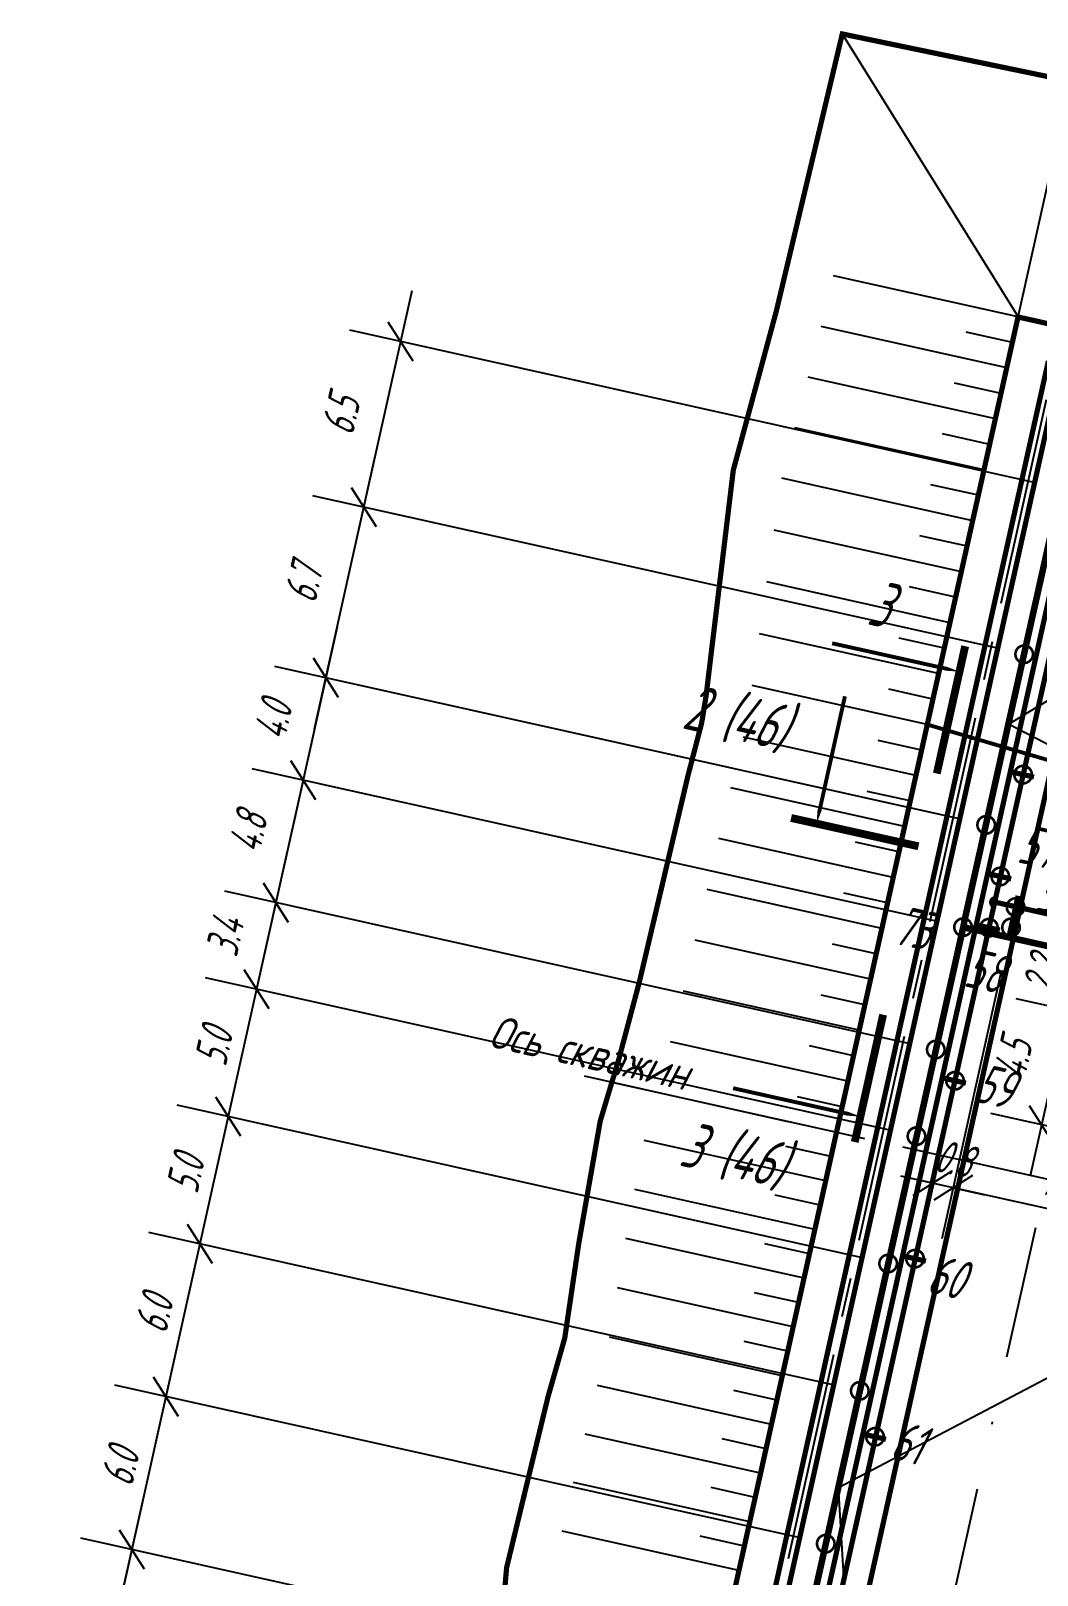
# Model space of a CAD drawing. Extents: x 5370511 to 5386565, y 1010429 to 1053793.
# Drawn here: x 5379937.6 to 5379976.2, y 1039817.2 to 1039876.4 of the extents above; entities that cross this region are included whole.
import ezdxf
from ezdxf import colors
from ezdxf.entities.mleader import LeaderData, LeaderLine
from ezdxf.enums import TextEntityAlignment as Align
from ezdxf.math import Vec2, Vec3

# ---------------------------------------------------------------- set-up
doc = ezdxf.new("R2010")
doc.units = 0
doc.header["$PDMODE"] = 32
doc.header["$PDSIZE"] = 0.3
for name, pattern in [('CONTI', [0]), ('DASHDOTX2', [50.8, 25.4, -12.7, 0, -12.7]), ('осевая2', [12.5, 8, -1.5, 1.5, -1.5])]:
    doc.linetypes.add(name, pattern=pattern)
doc.layers.get('0').update_dxf_attribs({"linetype": 'CONTINUOUS'})
doc.layers.get('DEFPOINTS').update_dxf_attribs({"linetype": 'CONTINUOUS'})
for name, color, linetype in [('3D-MODEL', 7, 'CONTINUOUS'), ('V_КП_куст_RED-CNT-MAJ', 7, 'CONTINUOUS'), ('ГП-Оформление листа', 7, 'CONTINUOUS'), ('ГП_граница насыпи', 242, 'CONTINUOUS'), ('ГП_обвалование', 7, 'CONTINUOUS'), ('ГП_ось обвал', 1, 'осевая2'), ('ГП_Ось_проезда', 1, 'DASHDOTX2'), ('ГП_Ось_скважин', 1, 'CONTINUOUS'), ('ГП_откос', 246, 'CONTINUOUS'), ('ГП_проезд', 114, 'CONTINUOUS'), ('ООНМ трубопроводы', 250, 'CONTI'), ('Разрезы', 7, 'CONTINUOUS'), ('Эстакада ЭС', 20, 'CONTINUOUS')]:
    doc.layers.add(name, color=color, linetype=linetype)
doc.layers.add('ТХ_трубопроводы_дренаж', color=250, linetype='CONTINUOUS', lineweight=35)
doc.styles.add('ГОСТ_НИПИ', font='gost_nipi.shx', dxfattribs={"oblique": 15})
doc.styles.add('ГОСТ_НИПИ_разм', font='gost_nipi.shx', dxfattribs={"width": 0.8, "oblique": 15, "height": 2.5})
doc.dimstyles.new('Лист М500', dxfattribs={"dimtxt": 2.5, "dimasz": 2.5, "dimexe": 2, "dimexo": 1, "dimgap": 1, "dimtad": 1, "dimdec": 1, "dimlfac": 0.5, "dimzin": 0, "dimdsep": 46, "dimtxsty": 'ГОСТ_НИПИ_разм', "dimblk": 'OBLIQUE', "dimcen": 0.09, "dimdle": 2, "dimaunit": 1, "dimadec": 0, "dimazin": 0, "dimtfac": 1, "dimtdec": 1, "dimtofl": 0, "dimtmove": 1, "dimatfit": 3, "dimldrblk": 'NONE', "dimfxl": 1, "dimtolj": 1, "dimtzin": 0, "dimarcsym": 0})

# ---------------------------------------------------------------- blocks, each defined once
blk = doc.blocks.new('куст_откос')
at = {"layer": 'ГП_откос', "color": 253, "lineweight": 15}
for points, const_width, elevation in [([(-68.448, 19.031), (-80.953, 18.848), (-81.11, 8.028), (-81.112, 7.927), (-81.272, 4.392), (-81.345, 2.788), (-81.397, 1.627), (-81.142, -0.943), (-80.793, -4.452), (-80.611, -6.277), (-80.537, -7.017), (-80.478, -8.008), (-80.477, -8.171), (-80.479, -8.227), (-80.481, -8.289), (-80.548, -10.189), (-80.565, -11.611), (-80.589, -13.517), (-80.631, -16.945), (-80.647, -18.286), (-80.735, -20.431), (-80.775, -21.418), (-80.84, -22.279), (-80.953, -23.832), (-80.947, -23.964), (-80.792, -27.378), (-80.735, -28.614), (-80.696, -29.159), (-80.473, -32.242), (-80.486, -32.478), (-80.61, -34.601), (-80.632, -35.771), (-80.666, -37.577), (-80.699, -39.357), (-80.735, -41.32), (-80.555, -42.676)], 0.2, 49.01), ([(-72.019, -42.676), (-72.019, -37.577), (-72.019, -32.478), (-72.019, -27.378), (-72.019, -22.279), (-72.019, -16.945), (-72.019, -11.611), (-72.019, -6.277), (-72.019, -0.943), (-72.019, 4.392), (-72.019, 9.726), (-72.019, 9.726), (-66.902, 9.726), (-61.784, 9.726), (-56.666, 9.726), (-51.549, 9.726), (-46.431, 9.726), (-41.313, 9.726), (-36.196, 9.726), (-31.078, 9.726), (-25.96, 9.726), (-20.843, 9.726)], 0.01, 48.9)]:
    blk.add_lwpolyline(points, dxfattribs=dict(at, const_width=const_width, elevation=elevation))
at = {"layer": 'ГП_откос', "color": 253, "linetype": 'ByBlock', "lineweight": -3}
for points in [[(-80.953, 18.848), (-72.019, 9.726)], [(-72.019, 9.726), (-72.019, 17.128)], [(-72.019, 9.726), (-79.272, 9.726)], [(-72.019, 8.725), (-73.835, 8.725)], [(-72.019, 7.725), (-79.301, 7.725)], [(-72.019, 6.725), (-73.849, 6.725)], [(-72.019, 5.725), (-79.373, 5.725)], [(-72.019, 4.725), (-73.867, 4.725)], [(-72.019, 3.725), (-79.446, 3.725)], [(-72.019, 2.725), (-73.885, 2.725)], [(-72.019, 1.724), (-79.518, 1.724)], [(-72.019, 0.724), (-73.877, 0.724)], [(-72.019, -0.276), (-79.37, -0.276)], [(-72.019, -1.276), (-73.837, -1.276)], [(-72.019, -2.276), (-79.211, -2.276)], [(-72.019, -3.276), (-73.797, -3.276)], [(-72.019, -4.276), (-79.052, -4.276)], [(-72.019, -5.277), (-73.757, -5.277)], [(-72.019, -6.277), (-78.893, -6.277)], [(-72.019, -7.277), (-73.72, -7.277)], [(-72.019, -8.277), (-78.788, -8.277)], [(-72.019, -9.277), (-73.718, -9.277)], [(-72.019, -10.277), (-78.843, -10.277)], [(-72.019, -11.277), (-73.728, -11.277)], [(-72.019, -12.278), (-78.863, -12.278)], [(-72.019, -13.278), (-73.733, -13.278)], [(-72.019, -14.278), (-78.882, -14.278)], [(-72.019, -15.278), (-73.737, -15.278)], [(-72.019, -16.278), (-78.902, -16.278)], [(-72.019, -17.278), (-73.742, -17.278)], [(-72.019, -18.278), (-78.922, -18.278)], [(-72.019, -19.279), (-73.753, -19.279)], [(-72.019, -20.279), (-78.987, -20.279)], [(-72.019, -21.279), (-73.769, -21.279)], [(-80.849, -22.279), (-72.019, -22.279)], [(-72.019, -23.235), (-73.797, -23.235)], [(-72.019, -24.191), (-79.153, -24.191)], [(-72.019, -25.147), (-73.794, -25.147)], [(-72.019, -26.103), (-79.084, -26.103)], [(-72.019, -27.06), (-73.777, -27.06)], [(-72.019, -28.016), (-79.014, -28.016)], [(-72.019, -28.972), (-73.757, -28.972)], [(-72.019, -29.928), (-78.916, -29.928)], [(-72.019, -30.884), (-73.73, -30.884)], [(-72.019, -31.84), (-78.805, -31.84)], [(-72.019, -32.796), (-73.716, -32.796)], [(-72.019, -33.752), (-78.853, -33.752)], [(-72.019, -34.708), (-73.738, -34.708)], [(-72.019, -35.665), (-78.908, -35.665)], [(-72.019, -36.621), (-73.745, -36.621)], [(-72.019, -37.577), (-78.936, -37.577)], [(-72.019, -38.533), (-73.752, -38.533)], [(-72.019, -39.489), (-78.965, -39.489)]]:
    blk.add_lwpolyline(points, dxfattribs=at)
blk = doc.blocks.new('_Oblique')
at = {"color": 0, "linetype": 'ByBlock', "lineweight": -2}
blk.add_line((-0.5, -0.5), (0.5, 0.5), dxfattribs=at)
blk = doc.blocks.new('*D173')
at = {"layer": 'DEFPOINTS', "color": 0, "lineweight": 15, "transparency": 16777216}
for p in [(5379975.039, 1039841.251), (5379982.741, 1039839.538), (5379972.988, 1039832.041)]:
    blk.add_point(p, dxfattribs=at)
at = {"layer": 'Эстакада ЭС', "color": 0, "lineweight": -2, "transparency": 16777216}
for p, q in [((5379974.822, 1039840.275), (5379972.553, 1039830.088)), ((5379982.524, 1039838.562), (5379980.255, 1039828.373)), ((5379982.642, 1039829.891), (5379971.036, 1039832.475))]:
    blk.add_line(p, q, dxfattribs=at)
at = {"layer": 'Эстакада ЭС', "color": 0, "lineweight": -2, "transparency": 16777216, "xscale": 1.25, "yscale": 1.25, "zscale": 1.25}
for p, rotation in [((5379972.988, 1039832.041), 167.4452412575011), ((5379980.689, 1039830.325), 347.4452412575012)]:
    blk.add_blockref('_Oblique', p, dxfattribs=dict(at, rotation=rotation))
at = {"layer": 'Эстакада ЭС', "color": 0, "transparency": 16777216, "insert": (5379977.083, 1039832.281), "char_height": 2.5, "attachment_point": 5, "rotation": 347.44524, "style": 'ГОСТ_НИПИ_разм'}
blk.add_mtext('\\A1;{\\H0.5x;7.9}', dxfattribs=at)
blk = doc.blocks.new('_None')
blk = doc.blocks.new('*D174')
at = {"color": 0, "lineweight": -2, "transparency": 16777216}
for p, q in [((5379974.822, 1039840.275), (5379972.553, 1039830.088)), ((5379973.496, 1039838.011), (5379971.771, 1039830.263)), ((5379972.206, 1039832.215), (5379970.985, 1039832.486)), ((5379972.988, 1039832.041), (5379974.208, 1039831.769))]:
    blk.add_line(p, q, dxfattribs=at)
at = {"layer": 'DEFPOINTS', "color": 0, "lineweight": 15, "transparency": 16777216}
for p in [(5379975.039, 1039841.251), (5379973.714, 1039838.988), (5379972.206, 1039832.215)]:
    blk.add_point(p, dxfattribs=at)
at = {"color": 0, "lineweight": -2, "transparency": 16777216, "xscale": 1.25, "yscale": 1.25, "zscale": 1.25}
for p, rotation in [((5379972.206, 1039832.215), 347.4452412575005), ((5379972.988, 1039832.041), 167.4452412575005)]:
    blk.add_blockref('_Oblique', p, dxfattribs=dict(at, rotation=rotation))
at = {"color": 0, "transparency": 16777216, "insert": (5379973.031, 1039833.152), "char_height": 2.5, "attachment_point": 5, "rotation": 347.44524, "style": 'ГОСТ_НИПИ_разм'}
blk.add_mtext('\\A1;{\\H0.5x;0.8}', dxfattribs=at)
blk = doc.blocks.new('*D190')
at = {"layer": 'DEFPOINTS', "color": 0, "lineweight": 15, "transparency": 16777216}
for p in [(5379948.07, 1039847.659), (5379974.254, 1039845.947, 0), (5379973.366, 1039842.026)]:
    blk.add_point(p, dxfattribs=at)
at = {"layer": 'Эстакада ЭС', "color": 0, "lineweight": -2, "transparency": 16777216}
for p, q in [((5379949.378, 1039853.535), (5379947.635, 1039845.707)), ((5379973.278, 1039846.164), (5379946.991, 1039852.018)), ((5379972.39, 1039842.243), (5379946.118, 1039848.094))]:
    blk.add_line(p, q, dxfattribs=at)
at = {"layer": 'Эстакада ЭС', "color": 0, "lineweight": -2, "transparency": 16777216, "xscale": 1.25, "yscale": 1.25, "zscale": 1.25}
for p, rotation in [((5379948.944, 1039851.583), 77.44524128354307), ((5379948.07, 1039847.659), 257.4452412835431)]:
    blk.add_blockref('_Oblique', p, dxfattribs=dict(at, rotation=rotation))
at = {"layer": 'Эстакада ЭС', "color": 0, "transparency": 16777216, "insert": (5379946.918, 1039849.965), "char_height": 2.5, "attachment_point": 5, "rotation": 77.44524, "style": 'ГОСТ_НИПИ_разм'}
blk.add_mtext('\\A1;{\\H0.5x;4.0}', dxfattribs=at)
blk = doc.blocks.new('*D191')
at = {"layer": 'DEFPOINTS', "color": 0, "lineweight": 15, "transparency": 16777216}
for p in [(5379950.4, 1039858.123), (5379975.711, 1039852.486), (5379974.19, 1039845.961)]:
    blk.add_point(p, dxfattribs=at)
at = {"layer": 'Эстакада ЭС', "color": 0, "lineweight": -2, "transparency": 16777216}
for p, q in [((5379948.509, 1039849.631), (5379950.835, 1039860.075)), ((5379974.735, 1039852.704), (5379948.448, 1039858.558)), ((5379973.214, 1039846.178), (5379946.991, 1039852.018))]:
    blk.add_line(p, q, dxfattribs=at)
at = {"layer": 'Эстакада ЭС', "color": 0, "lineweight": -2, "transparency": 16777216, "xscale": 1.25, "yscale": 1.25, "zscale": 1.25}
for p, rotation in [((5379950.4, 1039858.123), 77.44524128354306), ((5379948.944, 1039851.583), 257.4452412835431)]:
    blk.add_blockref('_Oblique', p, dxfattribs=dict(at, rotation=rotation))
at = {"layer": 'Эстакада ЭС', "color": 0, "transparency": 16777216, "insert": (5379948.086, 1039855.206), "char_height": 2.5, "attachment_point": 5, "rotation": 77.44524, "style": 'ГОСТ_НИПИ_разм'}
blk.add_mtext('\\A1;{\\H0.5x;6.7}', dxfattribs=at)
blk = doc.blocks.new('*D192')
at = {"layer": 'DEFPOINTS', "color": 0, "lineweight": 15, "transparency": 16777216}
for p in [(5379951.813, 1039864.468), (5379977.124, 1039858.831, 0), (5379975.711, 1039852.486)]:
    blk.add_point(p, dxfattribs=at)
at = {"layer": 'Эстакада ЭС', "color": 0, "lineweight": -2, "transparency": 16777216}
for p, q in [((5379949.965, 1039856.171), (5379952.248, 1039866.42)), ((5379976.148, 1039859.048), (5379949.861, 1039864.902)), ((5379974.735, 1039852.704), (5379948.448, 1039858.558))]:
    blk.add_line(p, q, dxfattribs=at)
at = {"layer": 'Эстакада ЭС', "color": 0, "lineweight": -2, "transparency": 16777216, "xscale": 1.25, "yscale": 1.25, "zscale": 1.25}
for p, rotation in [((5379951.813, 1039864.468), 77.44524128354306), ((5379950.4, 1039858.123), 257.4452412835431)]:
    blk.add_blockref('_Oblique', p, dxfattribs=dict(at, rotation=rotation))
at = {"layer": 'Эстакада ЭС', "color": 0, "transparency": 16777216, "insert": (5379949.52, 1039861.649), "char_height": 2.5, "attachment_point": 5, "rotation": 77.44524, "style": 'ГОСТ_НИПИ_разм'}
blk.add_mtext('\\A1;{\\H0.5x;6.5}', dxfattribs=at)
blk = doc.blocks.new('*D193')
at = {"layer": 'DEFPOINTS', "color": 0, "lineweight": 15, "transparency": 16777216}
for p in [(5379947.025, 1039842.97), (5379973.366, 1039842.026), (5379972.322, 1039837.336)]:
    blk.add_point(p, dxfattribs=at)
at = {"layer": 'Эстакада ЭС', "color": 0, "lineweight": -2, "transparency": 16777216}
for p, q in [((5379948.504, 1039849.611), (5379946.591, 1039841.018)), ((5379972.39, 1039842.243), (5379946.118, 1039848.094)), ((5379971.346, 1039837.554), (5379945.073, 1039843.405))]:
    blk.add_line(p, q, dxfattribs=at)
at = {"layer": 'Эстакада ЭС', "color": 0, "lineweight": -2, "transparency": 16777216, "xscale": 1.25, "yscale": 1.25, "zscale": 1.25}
for p, rotation in [((5379948.07, 1039847.659), 77.44524128354307), ((5379947.025, 1039842.97), 257.4452412835431)]:
    blk.add_blockref('_Oblique', p, dxfattribs=dict(at, rotation=rotation))
at = {"layer": 'Эстакада ЭС', "color": 0, "transparency": 16777216, "insert": (5379945.961, 1039845.668), "char_height": 2.5, "attachment_point": 5, "rotation": 77.44524, "style": 'ГОСТ_НИПИ_разм'}
blk.add_mtext('\\A1;{\\H0.5x;4.8}', dxfattribs=at)
blk = doc.blocks.new('*D194')
at = {"layer": 'DEFPOINTS', "color": 0, "lineweight": 15, "transparency": 16777216}
for p in [(5379946.286, 1039839.651), (5379972.322, 1039837.336), (5379971.583, 1039834.018)]:
    blk.add_point(p, dxfattribs=at)
at = {"layer": 'Эстакада ЭС', "color": 0, "lineweight": -2, "transparency": 16777216}
for p, q in [((5379947.46, 1039844.922), (5379945.852, 1039837.699)), ((5379971.346, 1039837.554), (5379945.073, 1039843.405)), ((5379970.607, 1039834.235), (5379944.334, 1039840.086))]:
    blk.add_line(p, q, dxfattribs=at)
at = {"layer": 'Эстакада ЭС', "color": 0, "lineweight": -2, "transparency": 16777216, "xscale": 1.25, "yscale": 1.25, "zscale": 1.25}
for p, rotation in [((5379947.025, 1039842.97), 77.44524128354324), ((5379946.286, 1039839.651), 257.4452412835433)]:
    blk.add_blockref('_Oblique', p, dxfattribs=dict(at, rotation=rotation))
at = {"layer": 'Эстакада ЭС', "color": 0, "transparency": 16777216, "insert": (5379945.07, 1039841.664), "char_height": 2.5, "attachment_point": 5, "rotation": 77.44524, "style": 'ГОСТ_НИПИ_разм'}
blk.add_mtext('\\A1;{\\H0.5x;3.4}', dxfattribs=at)
blk = doc.blocks.new('*D195')
at = {"layer": 'DEFPOINTS', "color": 0, "lineweight": 15, "transparency": 16777216}
for p in [(5379945.199, 1039834.771), (5379971.583, 1039834.018), (5379970.496, 1039829.137)]:
    blk.add_point(p, dxfattribs=at)
at = {"layer": 'Эстакада ЭС', "color": 0, "lineweight": -2, "transparency": 16777216}
for p, q in [((5379946.721, 1039841.603), (5379944.765, 1039832.819)), ((5379970.607, 1039834.235), (5379944.334, 1039840.086)), ((5379969.52, 1039829.355), (5379943.247, 1039835.205))]:
    blk.add_line(p, q, dxfattribs=at)
at = {"layer": 'Эстакада ЭС', "color": 0, "lineweight": -2, "transparency": 16777216, "xscale": 1.25, "yscale": 1.25, "zscale": 1.25}
for p, rotation in [((5379946.286, 1039839.651), 77.44524128354307), ((5379945.199, 1039834.771), 257.4452412835431)]:
    blk.add_blockref('_Oblique', p, dxfattribs=dict(at, rotation=rotation))
at = {"layer": 'Эстакада ЭС', "color": 0, "transparency": 16777216, "insert": (5379944.645, 1039837.456), "char_height": 2.5, "attachment_point": 5, "rotation": 77.44524, "style": 'ГОСТ_НИПИ_разм'}
blk.add_mtext('\\A1;{\\H0.5x;5.0}', dxfattribs=at)
blk = doc.blocks.new('*D196')
at = {"layer": 'DEFPOINTS', "color": 0, "lineweight": 15, "transparency": 16777216}
for p in [(5379944.113, 1039829.89), (5379970.496, 1039829.137), (5379969.409, 1039824.257)]:
    blk.add_point(p, dxfattribs=at)
at = {"layer": 'Эстакада ЭС', "color": 0, "lineweight": -2, "transparency": 16777216}
for p, q in [((5379945.634, 1039836.723), (5379943.678, 1039827.938)), ((5379969.52, 1039829.355), (5379943.247, 1039835.205)), ((5379968.433, 1039824.474), (5379942.16, 1039830.325))]:
    blk.add_line(p, q, dxfattribs=at)
at = {"layer": 'Эстакада ЭС', "color": 0, "lineweight": -2, "transparency": 16777216, "xscale": 1.25, "yscale": 1.25, "zscale": 1.25}
for p, rotation in [((5379945.199, 1039834.771), 77.44524128354307), ((5379944.113, 1039829.89), 257.4452412835431)]:
    blk.add_blockref('_Oblique', p, dxfattribs=dict(at, rotation=rotation))
at = {"layer": 'Эстакада ЭС', "color": 0, "transparency": 16777216, "insert": (5379943.558, 1039832.575), "char_height": 2.5, "attachment_point": 5, "rotation": 77.44524, "style": 'ГОСТ_НИПИ_разм'}
blk.add_mtext('\\A1;{\\H0.5x;5.0}', dxfattribs=at)
blk = doc.blocks.new('*D197')
at = {"layer": 'DEFPOINTS', "color": 0, "lineweight": 15, "transparency": 16777216}
for p in [(5379969.409, 1039824.257), (5379942.808, 1039824.034), (5379968.105, 1039818.4)]:
    blk.add_point(p, dxfattribs=at)
at = {"layer": 'Эстакада ЭС', "color": 0, "lineweight": -2, "transparency": 16777216}
for p, q in [((5379944.547, 1039831.842), (5379942.374, 1039822.082)), ((5379968.433, 1039824.474), (5379942.16, 1039830.325)), ((5379967.129, 1039818.618), (5379940.856, 1039824.469))]:
    blk.add_line(p, q, dxfattribs=at)
at = {"layer": 'Эстакада ЭС', "color": 0, "lineweight": -2, "transparency": 16777216, "xscale": 1.25, "yscale": 1.25, "zscale": 1.25}
for p, rotation in [((5379944.113, 1039829.89), 77.44524128354307), ((5379942.808, 1039824.034), 257.4452412835431)]:
    blk.add_blockref('_Oblique', p, dxfattribs=dict(at, rotation=rotation))
at = {"layer": 'Эстакада ЭС', "color": 0, "transparency": 16777216, "insert": (5379942.362, 1039827.207), "char_height": 2.5, "attachment_point": 5, "rotation": 77.44524, "style": 'ГОСТ_НИПИ_разм'}
blk.add_mtext('\\A1;{\\H0.5x;6.0}', dxfattribs=at)
blk = doc.blocks.new('*D198')
at = {"layer": 'DEFPOINTS', "color": 0, "lineweight": 15, "transparency": 16777216}
for p in [(5379968.105, 1039818.4), (5379941.504, 1039818.177), (5379966.801, 1039812.544)]:
    blk.add_point(p, dxfattribs=at)
at = {"layer": 'Эстакада ЭС', "color": 0, "lineweight": -2, "transparency": 16777216}
for p, q in [((5379943.243, 1039825.986), (5379941.069, 1039816.225)), ((5379967.129, 1039818.618), (5379940.856, 1039824.469)), ((5379965.824, 1039812.761), (5379939.552, 1039818.612))]:
    blk.add_line(p, q, dxfattribs=at)
at = {"layer": 'Эстакада ЭС', "color": 0, "lineweight": -2, "transparency": 16777216, "xscale": 1.25, "yscale": 1.25, "zscale": 1.25}
for p, rotation in [((5379942.808, 1039824.034), 77.44524128354307), ((5379941.504, 1039818.177), 257.4452412835431)]:
    blk.add_blockref('_Oblique', p, dxfattribs=dict(at, rotation=rotation))
at = {"layer": 'Эстакада ЭС', "color": 0, "transparency": 16777216, "insert": (5379941.058, 1039821.35), "char_height": 2.5, "attachment_point": 5, "rotation": 77.44524, "style": 'ГОСТ_НИПИ_разм'}
blk.add_mtext('\\A1;{\\H0.5x;6.0}', dxfattribs=at)
blk = doc.blocks.new('*D199')
at = {"layer": 'DEFPOINTS', "color": 0, "lineweight": 15, "transparency": 16777216}
for p in [(5379940.2, 1039812.321), (5379966.801, 1039812.544), (5379965.496, 1039806.687)]:
    blk.add_point(p, dxfattribs=at)
at = {"layer": 'Эстакада ЭС', "color": 0, "lineweight": -2, "transparency": 16777216}
for p, q in [((5379941.939, 1039820.129), (5379939.765, 1039810.369)), ((5379965.824, 1039812.761), (5379939.552, 1039818.612)), ((5379964.52, 1039806.905), (5379938.248, 1039812.755))]:
    blk.add_line(p, q, dxfattribs=at)
at = {"layer": 'Эстакада ЭС', "color": 0, "lineweight": -2, "transparency": 16777216, "xscale": 1.25, "yscale": 1.25, "zscale": 1.25}
for p, rotation in [((5379941.504, 1039818.177), 77.44524128354307), ((5379940.2, 1039812.321), 257.4452412835431)]:
    blk.add_blockref('_Oblique', p, dxfattribs=dict(at, rotation=rotation))
at = {"layer": 'Эстакада ЭС', "color": 0, "transparency": 16777216, "insert": (5379939.754, 1039815.494), "char_height": 2.5, "attachment_point": 5, "rotation": 77.44524, "style": 'ГОСТ_НИПИ_разм'}
blk.add_mtext('\\A1;{\\H0.5x;6.0}', dxfattribs=at)
blk = doc.blocks.new('*D216')
at = {"layer": 'DEFPOINTS', "color": 0, "lineweight": 15, "transparency": 16777216}
for p in [(5379982.826, 1039839.919), (5379977.358, 1039838.848), (5379982.34, 1039837.738)]:
    blk.add_point(p, dxfattribs=at)
at = {"layer": 'Эстакада ЭС', "color": 0, "lineweight": -2, "transparency": 16777216}
for p, q in [((5379978.278, 1039842.981), (5379976.923, 1039836.895)), ((5379981.85, 1039840.136), (5379975.891, 1039841.463)), ((5379981.364, 1039837.955), (5379975.406, 1039839.282))]:
    blk.add_line(p, q, dxfattribs=at)
at = {"layer": 'Эстакада ЭС', "color": 0, "lineweight": -2, "transparency": 16777216, "xscale": 1.25, "yscale": 1.25, "zscale": 1.25}
for p, rotation in [((5379977.844, 1039841.029), 77.44524128354307), ((5379977.358, 1039838.848), 257.4452412835431)]:
    blk.add_blockref('_Oblique', p, dxfattribs=dict(at, rotation=rotation))
at = {"layer": 'Эстакада ЭС', "color": 0, "transparency": 16777216, "insert": (5379976.385, 1039840.209), "char_height": 2.5, "attachment_point": 5, "rotation": 77.44524, "style": 'ГОСТ_НИПИ_разм'}
blk.add_mtext('\\A1;{\\H0.5x;2.2}', dxfattribs=at)
blk = doc.blocks.new('*D217')
at = {"layer": 'DEFPOINTS', "color": 0, "lineweight": 15, "transparency": 16777216}
for p in [(5379982.34, 1039837.738), (5379976.379, 1039834.451), (5379981.361, 1039833.342)]:
    blk.add_point(p, dxfattribs=at)
at = {"layer": 'Эстакада ЭС', "color": 0, "lineweight": -2, "transparency": 16777216}
for p, q in [((5379977.793, 1039840.8), (5379975.944, 1039832.499)), ((5379981.364, 1039837.955), (5379975.406, 1039839.282)), ((5379980.385, 1039833.559), (5379974.427, 1039834.886))]:
    blk.add_line(p, q, dxfattribs=at)
at = {"layer": 'Эстакада ЭС', "color": 0, "lineweight": -2, "transparency": 16777216, "xscale": 1.25, "yscale": 1.25, "zscale": 1.25}
for p, rotation in [((5379977.358, 1039838.848), 77.44524128354307), ((5379976.379, 1039834.451), 257.4452412835431)]:
    blk.add_blockref('_Oblique', p, dxfattribs=dict(at, rotation=rotation))
at = {"layer": 'Эстакада ЭС', "color": 0, "transparency": 16777216, "insert": (5379975.282, 1039837.003), "char_height": 2.5, "attachment_point": 5, "rotation": 77.44524, "style": 'ГОСТ_НИПИ_разм'}
blk.add_mtext('\\A1;{\\H0.5x;4.5}', dxfattribs=at)

msp = doc.modelspace()

# ---------------------------------------------------------------- linework, layer by layer
at = {"color": 0}
for points in [[(5379973.232, 1039851.818, 0, 0.75, 0), (5379970.792, 1039852.362, 0.15, 0.15, 0), (5379968.351, 1039852.905, 0, 0, 0)], [(5379967.754, 1039845.994, 0, 0.75, 0), (5379968.298, 1039848.434, 0.15, 0.15, 0), (5379968.841, 1039850.875, 0, 0, 0)], [(5379969.435, 1039834.768, 0, 0.75, 0), (5379966.994, 1039835.311, 0.15, 0.15, 0), (5379964.554, 1039835.855, 0, 0, 0)]]:
    msp.add_lwpolyline(points, format="xyseb", dxfattribs=at)
at = {"color": 0, "const_width": 0.3}
for points in [[(5379972.362, 1039847.914), (5379973.449, 1039852.795)], [(5379966.778, 1039846.211), (5379971.659, 1039845.125)], [(5379969.217, 1039833.792), (5379970.304, 1039838.672)]]:
    msp.add_lwpolyline(points, dxfattribs=at)
at = {"color": 253, "const_width": 0.2}
for points in [[(5379975.236, 1039847.969), (5379976.086, 1039847.78)], [(5379974.363, 1039844.065), (5379975.213, 1039843.876)], [(5379975.477, 1039843.228), (5379975.105, 1039841.559)], [(5379973.928, 1039842.103), (5379974.777, 1039841.913)], [(5379972.629, 1039836.238), (5379973.478, 1039836.048)], [(5379971.096, 1039829.419), (5379971.945, 1039829.229)], [(5379969.564, 1039822.592), (5379970.413, 1039822.403)]]:
    msp.add_lwpolyline(points, dxfattribs=at)
at = {"color": 253, "const_width": 0.1}
for points in [[(5379975.741, 1039848.201, 1), (5379975.595, 1039847.545, 1), (5379975.741, 1039848.201, 49.91739)], [(5379974.868, 1039844.297, 1), (5379974.722, 1039843.641, 1), (5379974.868, 1039844.297, 49.91739)], [(5379975.454, 1039843.125, 1), (5379975.308, 1039842.469, 1), (5379975.454, 1039843.125, 49.91739)], [(5379974.432, 1039842.334, 1), (5379974.286, 1039841.679, 1), (5379974.432, 1039842.334, 49.91739)], [(5379975.28, 1039842.344, 1), (5379975.134, 1039841.688, 1), (5379975.28, 1039842.344, 49.91739)], [(5379973.133, 1039836.469, 1), (5379972.987, 1039835.814, 1), (5379973.133, 1039836.469, 49.91739)], [(5379971.6, 1039829.651, 1), (5379971.454, 1039828.995, 1), (5379971.6, 1039829.651, 49.91739)], [(5379970.068, 1039822.824, 1), (5379969.922, 1039822.168, 1), (5379970.068, 1039822.824, 49.91739)]]:
    msp.add_lwpolyline(points, format="xyb", dxfattribs=at)
at = {"layer": '3D-MODEL', "color": 253, "lineweight": 15}
msp.add_polyline3d([(5379975.475, 1039865.41, 48.9), (5379975.475, 1039865.41, 48.9), (5380145.315, 1039827.588, 48.9), (5380138.358, 1039796.348, 49.14), (5380129.316, 1039755.747, 49.3), (5380099.204, 1039762.453, 49.3), (5380033.806, 1039777.017, 49.3), (5379969.238, 1039791.397, 49.3), (5379971.629, 1039802.134, 49.25), (5379961.868, 1039804.307, 49.25), (5379968.519, 1039834.171, 49.1)], close=True, dxfattribs=at)
at = {"layer": 'V_КП_куст_RED-CNT-MAJ', "color": 40, "lineweight": 15, "const_width": 0.15, "elevation": 49}
msp.add_lwpolyline([(5380142.416, 1039814.571), (5380135.139, 1039813.201), (5380128.554, 1039811.96), (5380116.101, 1039814.733), (5379989.692, 1039844.439), (5379979.809, 1039846.914), (5379978.099, 1039847.996), (5379971.997, 1039849.791)], dxfattribs=at)
at = {"layer": 'ГП_граница насыпи', "color": 253}
msp.add_lwpolyline([(5379975.475, 1039865.41), (5380145.315, 1039827.588), (5380129.316, 1039755.747), (5379969.238, 1039791.397), (5379971.629, 1039802.134), (5379961.868, 1039804.307)], close=True, dxfattribs=at)
at = {"layer": 'ГП_обвалование', "color": 253, "const_width": 0.2}
for points in [[(5379975.475, 1039865.41), (5380145.315, 1039827.588), (5380129.316, 1039755.747), (5379969.238, 1039791.397), (5379971.629, 1039802.134), (5379961.868, 1039804.307)], [(5379976.614, 1039863.62), (5380143.525, 1039826.45), (5380128.178, 1039757.538), (5379971.028, 1039792.535), (5379973.419, 1039803.272), (5379963.658, 1039805.445)], [(5379976.993, 1039863.023), (5380142.928, 1039826.07), (5380127.799, 1039758.134), (5379971.625, 1039792.914), (5379974.016, 1039803.651), (5379964.255, 1039805.825)], [(5379978.131, 1039861.233), (5380141.138, 1039824.932), (5380126.661, 1039759.925), (5379973.415, 1039794.052), (5379975.806, 1039804.789), (5379966.045, 1039806.963)]]:
    msp.add_lwpolyline(points, close=True, dxfattribs=at)
at = {"layer": 'ГП_ось обвал', "color": 253}
msp.add_lwpolyline([(5379976.803, 1039863.322), (5380143.226, 1039826.26), (5380127.989, 1039757.836), (5379971.326, 1039792.724), (5379973.717, 1039803.461), (5379963.957, 1039805.635)], close=True, dxfattribs=at)
at = {"layer": 'ГП_Ось_проезда', "color": 253, "ltscale": 0.2}
msp.add_lwpolyline([(5379972.822, 1039815.54), (5379980.973, 1039852.143), (5380134.219, 1039818.016), (5380126.068, 1039781.413)], close=True, dxfattribs=at)
at = {"layer": 'ГП_Ось_скважин', "color": 253, "linetype": 'осевая2'}
msp.add_lwpolyline([(5379958.849, 1039836.324), (5380132.414, 1039797.672)], dxfattribs=at)
at = {"layer": 'ГП_проезд', "color": 253, "const_width": 0.2}
msp.add_lwpolyline([(5379977.848, 1039806.994), (5379968.078, 1039809.17), (5379978.507, 1039856.022), (5380138.098, 1039820.482), (5380128.533, 1039777.534), (5380112.803, 1039781.037, 0.413433), (5380105.646, 1039776.5), (5380105.408, 1039775.441), (5380099.064, 1039776.854), (5380099.294, 1039777.882, 0.414994), (5380094.745, 1039785.058), (5380047.42, 1039795.598, 0.414214), (5380040.26, 1039791.045), (5380040.035, 1039790.036), (5380033.709, 1039791.445, 0.309973), (5380029.612, 1039795.466), (5379977.848, 1039806.994)], format="xyb", dxfattribs=at)
at = {"layer": 'ООНМ трубопроводы', "const_width": 0.2}
msp.add_lwpolyline([(5379974.647, 1039843.122, 1), (5379974.585, 1039842.828)], format="xyb", dxfattribs=at)
at = {"layer": 'ООНМ трубопроводы', "color": 253, "const_width": 0.2}
msp.add_lwpolyline([(5379974.647, 1039843.122, 1), (5379974.585, 1039842.828)], format="xyb", dxfattribs=at)
msp.add_lwpolyline([(5379974.617, 1039842.98), (5379987.26, 1039840.152)], dxfattribs=at)
msp.add_lwpolyline([(5379974.617, 1039842.98), (5379987.26, 1039840.152)], dxfattribs=at)
at = {"layer": 'ООНМ трубопроводы', "const_width": 0.2}
msp.add_lwpolyline([(5379976.046, 1039842.661), (5379987.26, 1039840.152)], dxfattribs=at)
at = {"layer": 'ТХ_трубопроводы_дренаж', "color": 253, "ltscale": 5, "const_width": 0.2}
for points in [[(5379974.581, 1039842.988), (5379977.971, 1039858.144)], [(5379974.581, 1039842.988), (5379977.971, 1039858.144)], [(5379966.066, 1039804.75), (5379974.581, 1039842.988)], [(5379966.066, 1039804.75), (5379974.581, 1039842.988)]]:
    msp.add_lwpolyline(points, dxfattribs=at)
at = {"layer": 'Эстакада ЭС', "color": 20, "ltscale": 0.3, "transparency": 33554687, "const_width": 0.25, "elevation": 0}
msp.add_lwpolyline([(5379987.702, 1039856.474), (5379977.125, 1039858.839), (5379973.408, 1039842.214)], dxfattribs=at)
at = {"layer": 'Эстакада ЭС', "const_width": 0.1, "elevation": 0}
for points in [[(5379975.784, 1039852.814, 1), (5379975.638, 1039852.158, 1), (5379975.784, 1039852.814, 49.91739)], [(5379974.327, 1039846.275, 1), (5379974.181, 1039845.619, 1), (5379974.327, 1039846.275, 49.91739)]]:
    msp.add_lwpolyline(points, format="xyb", dxfattribs=at)
at = {"layer": 'Эстакада ЭС', "color": 20, "ltscale": 0.3, "transparency": 33554687, "const_width": 0.25}
for points in [[(5379976.244, 1039804.294), (5379965.496, 1039806.687), (5379973.418, 1039842.218)], [(5379973.366, 1039842.026), (5379982.826, 1039839.919), (5379981.361, 1039833.342), (5379989.957, 1039831.487), (5379991.419, 1039831.159), (5379993.237, 1039839.31), (5380118.513, 1039811.433), (5380116.325, 1039801.665)]]:
    msp.add_lwpolyline(points, dxfattribs=at)
at = {"layer": 'Эстакада ЭС', "const_width": 0.1}
for points in [[(5379973.441, 1039842.353, 1), (5379973.295, 1039841.697, 1), (5379973.441, 1039842.353, 49.91739)], [(5379972.395, 1039837.664, 1), (5379972.249, 1039837.008, 1), (5379972.395, 1039837.664, 49.91739)], [(5379971.656, 1039834.346, 1), (5379971.51, 1039833.69, 1), (5379971.656, 1039834.346, 49.91739)], [(5379970.569, 1039829.465, 1), (5379970.423, 1039828.809, 1), (5379970.569, 1039829.465, 49.91739)], [(5379969.482, 1039824.585, 1), (5379969.336, 1039823.929, 1), (5379969.482, 1039824.585, 49.91739)], [(5379968.178, 1039818.728, 1), (5379968.032, 1039818.072, 1), (5379968.178, 1039818.728, 49.91739)]]:
    msp.add_lwpolyline(points, format="xyb", dxfattribs=at)

# ---------------------------------------------------------------- block references
at = {"layer": 'ГП_откос', "color": 253, "lineweight": 15, "rotation": 347.4452412677718}
msp.add_blockref('куст_откос', (5380043.659, 1039840.262), dxfattribs=at)

# ---------------------------------------------------------------- texts
at = {"style": 'ГОСТ_НИПИ', "oblique": 14.99998, "width": 0.8}
msp.add_text('2 (46)', height=1.75, rotation=347.44524, dxfattribs=at).set_placement((5379964.504, 1039849.226), align=Align.CENTER)
at = {"color": 253, "lineweight": 30, "style": 'ГОСТ_НИПИ', "oblique": 15, "width": 0.8}
for s, p in [('57', (5379975.398, 1039844.527)), ('51', (5379976.07, 1039842.67)), ('58', (5379973.351, 1039839.778)), ('59', (5379973.739, 1039835.356)), ('60', (5379971.915, 1039828.037)), ('61', (5379970.512, 1039821.658))]:
    msp.add_text(s, height=1.5, rotation=347.44524, dxfattribs=at).set_placement(p)
at = {"lineweight": 30, "style": 'ГОСТ_НИПИ', "oblique": 15, "width": 0.8}
msp.add_text('73', height=1.5, rotation=347.44524, dxfattribs=at).set_placement((5379970.647, 1039841.413))
at = {"layer": 'ГП-Оформление листа', "insert": (5379955.4, 1039838.678), "char_height": 1.25, "attachment_point": 1, "rotation": 347.44524, "style": 'ГОСТ_НИПИ'}
msp.add_mtext_dynamic_manual_height_columns('{\\C253;Ось скважин}', width=17.52481, gutter_width=12.5, heights=[0], dxfattribs=at)
at = {"layer": 'Разрезы', "lineweight": 30, "style": 'ГОСТ_НИПИ', "oblique": 14.99998, "width": 0.8}
for s, p in [('3', (5379970.033, 1039853.555)), ('3 (46)', (5379964.398, 1039832.463))]:
    msp.add_text(s, height=1.75, rotation=347.44524, dxfattribs=at).set_placement(p, align=Align.CENTER)

# ---------------------------------------------------------------- dimensions: what is measured, and where the dimension line sits
dim = msp.add_linear_dim(base=(5379972.206, 1039832.215), p1=(5379975.039, 1039841.251), p2=(5379973.714, 1039838.988), angle=347.44524, text='{\\H0.5x;<>}', dimstyle='Лист М500', override={"dimasz": 1.25, "dimlfac": 1})
dim.commit()
dim.dimension.update_dxf_attribs({"geometry": '*D174', "text_midpoint": (5379972.678, 1039831.566), "dimtype": 160})
at = {"layer": 'Эстакада ЭС'}
for base, p1, p2, override, picture, middle in [((5379951.813, 1039864.468), (5379975.711, 1039852.486), (5379977.124, 1039858.831, 0), {"dimasz": 1.25, "dimlfac": 1}, '*D192', (5379949.52, 1039861.649)), ((5379950.4, 1039858.123), (5379974.19, 1039845.961), (5379975.711, 1039852.486), {"dimasz": 1.25, "dimlfac": 1}, '*D191', (5379948.086, 1039855.206)), ((5379945.199, 1039834.771), (5379971.583, 1039834.018), (5379970.496, 1039829.137), {"dimasz": 1.25, "dimgap": 0.5, "dimlfac": 1}, '*D195', (5379944.645, 1039837.456)), ((5379976.379, 1039834.451), (5379982.34, 1039837.738), (5379981.361, 1039833.342), {"dimasz": 1.25, "dimlfac": 1}, '*D217', (5379975.282, 1039837.003)), ((5379944.113, 1039829.89), (5379970.496, 1039829.137), (5379969.409, 1039824.257), {"dimasz": 1.25, "dimgap": 0.5, "dimlfac": 1}, '*D196', (5379943.558, 1039832.575)), ((5379942.808, 1039824.034), (5379969.409, 1039824.257), (5379968.105, 1039818.4), {"dimasz": 1.25, "dimgap": 0.5, "dimlfac": 1}, '*D197', (5379942.362, 1039827.207)), ((5379941.504, 1039818.177), (5379968.105, 1039818.4), (5379966.801, 1039812.544), {"dimasz": 1.25, "dimgap": 0.5, "dimlfac": 1}, '*D198', (5379941.058, 1039821.35)), ((5379940.2, 1039812.321), (5379966.801, 1039812.544), (5379965.496, 1039806.687), {"dimasz": 1.25, "dimgap": 0.5, "dimlfac": 1}, '*D199', (5379939.754, 1039815.494))]:
    dim = msp.add_linear_dim(base=base, p1=p1, p2=p2, angle=77.44524, text='{\\H0.5x;<>}', dimstyle='Лист М500', override=override, dxfattribs=at)
    dim.commit()
    dim.dimension.update_dxf_attribs({"geometry": picture, "text_midpoint": middle})
for base, p1, p2, picture, middle in [((5379948.07, 1039847.659), (5379974.254, 1039845.947, 0), (5379973.366, 1039842.026), '*D190', (5379948.504, 1039849.611)), ((5379947.025, 1039842.97), (5379973.366, 1039842.026), (5379972.322, 1039837.336), '*D193', (5379947.548, 1039845.315)), ((5379946.286, 1039839.651), (5379972.322, 1039837.336), (5379971.583, 1039834.018), '*D194', (5379946.656, 1039841.311)), ((5379977.358, 1039838.848), (5379982.826, 1039839.919), (5379982.34, 1039837.738), '*D216', (5379977.972, 1039839.855))]:
    dim = msp.add_linear_dim(base=base, p1=p1, p2=p2, angle=77.44524, text='{\\H0.5x;<>}', dimstyle='Лист М500', override={"dimasz": 1.25, "dimlfac": 1}, dxfattribs=at)
    dim.commit()
    dim.dimension.update_dxf_attribs({"geometry": picture, "text_midpoint": middle, "dimtype": 160})
at = {"layer": 'Эстакада ЭС', "color": 0}
dim = msp.add_linear_dim(base=(5379972.988, 1039832.041), p1=(5379982.741, 1039839.538), p2=(5379975.039, 1039841.251), angle=347.44524, text='{\\H0.5x;<>}', dimstyle='Лист М500', override={"dimasz": 1.25, "dimgap": 0.5, "dimlfac": 1}, dxfattribs=at)
dim.commit()
dim.dimension.update_dxf_attribs({"geometry": '*D173', "text_midpoint": (5379977.083, 1039832.281)})

# ---------------------------------------------------------------- leaders
at = {"layer": 'Эстакада ЭС'}
ml = msp.add_multileader_mtext('Standard', dxfattribs=at)
ml.set_content('{\\Fgost_ful|c204;\\H1.00002x;\\W0.8;Балка кабельной эстакады\\P\\fArial|b0|i0|c204|p34;\\H0.99998x;\\Q0;□\\fMS Shell Dlg 2|b0|i0|c204|p0;\\H0.70833x;\\Q15; \\Fgost_ful|c204;\\H1.4118x;140х140х5}', color=256, style='ГОСТ_НИПИ')
ml.set_leader_properties()
ml.set_arrow_properties(name='NONE')
ml.build(insert=Vec2(0, 0))
ml.multileader.update_dxf_attribs({"text_left_attachment_type": 6, "text_right_attachment_type": 6, "dogleg_length": 0.36, "arrow_head_size": 2})
ctx = ml.context
ctx.base_point, ctx.char_height, ctx.arrow_head_size, ctx.landing_gap_size, ctx.plane_origin, ctx.plane_x_axis, ctx.plane_y_axis = Vec3(5379999.399, 1039864.303), 1.5, 2, 0.25, Vec3(5380003.99, 1039831.71), Vec3(0.976089, -0.217373), Vec3(0.217373, 0.976089)
ctx.left_attachment, ctx.right_attachment, ctx.text_align_type = 6, 6, 1
notes = []
notes.append((ctx, [(0, (1, 1, 0), (5379999.223, 1039864.342), (0.976089, -0.217373), 0.18, [(1, [(5380023.194, 1039832.644), (5380028.956, 1039823.399)], 0, []), (4, [(5379984.83, 1039857.116), (5379997.159, 1039838.437), (5379975.105, 1039849.803)], 0, [])])]))
ctx.mtext.insert, ctx.mtext.text_direction, ctx.mtext.rotation, ctx.mtext.alignment, ctx.mtext.flow_direction = Vec3(5380010.758, 1039863.618), Vec3(0.976089, -0.217373), 6.064063, 2, 5
ml = msp.add_multileader_mtext('Standard', dxfattribs=at)
ml.set_content('{\\Fgost_ful|c204;\\W0.8;2-х ярусная балка \\Pкабельной эстакады\\P\\fArial|b0|i0|c204|p34;\\Q0;□\\fMS Shell Dlg 2|b0|i0|c204|p0;\\Q15; \\Fgost_ful|c204;140х140х5}', color=256, style='ГОСТ_НИПИ')
ml.set_leader_properties()
ml.set_arrow_properties(name='NONE')
ml.build(insert=Vec2(0, 0))
ml.multileader.update_dxf_attribs({"text_left_attachment_type": 6, "text_right_attachment_type": 6, "dogleg_length": 0.36, "arrow_head_size": 2})
ctx = ml.context
ctx.base_point, ctx.char_height, ctx.arrow_head_size, ctx.landing_gap_size, ctx.plane_origin, ctx.plane_x_axis, ctx.plane_y_axis = Vec3(5379979.141, 1039811.671), 1.25, 2, 0.25, Vec3(5379922.225, 1039773.391), Vec3(0.976089, -0.217373), Vec3(0.217373, 0.976089)
ctx.left_attachment, ctx.right_attachment, ctx.text_align_type = 6, 6, 1
notes.append((ctx, [(0, (1, 1, 0), (5379978.965, 1039811.71), (0.976089, -0.217373), 0.18, [(2, [(5379969.497, 1039805.796), (5379968.588, 1039820.554), (5379989.573, 1039831.57)], 0, [])])]))
ctx.mtext.insert, ctx.mtext.text_direction, ctx.mtext.rotation, ctx.mtext.alignment, ctx.mtext.flow_direction = Vec3(5379986.305, 1039811.612), Vec3(0.976089, -0.217373), 6.064063, 2, 5
for ctx, leaders in notes:
    for number, flags, end, landing, length, lines in leaders:
        leader = LeaderData()
        leader.index, (leader.has_last_leader_line, leader.has_dogleg_vector, leader.attachment_direction) = number, flags
        leader.last_leader_point, leader.dogleg_vector, leader.dogleg_length = Vec3(end), Vec3(landing), length
        for number, points, colour, breaks in lines:
            line = LeaderLine()
            line.index, line.vertices, line.color, line.breaks = number, Vec3.list(points), colors.encode_raw_color(colour), breaks
            leader.lines.append(line)
        ctx.leaders.append(leader)

doc.saveas('drawing.dxf')
